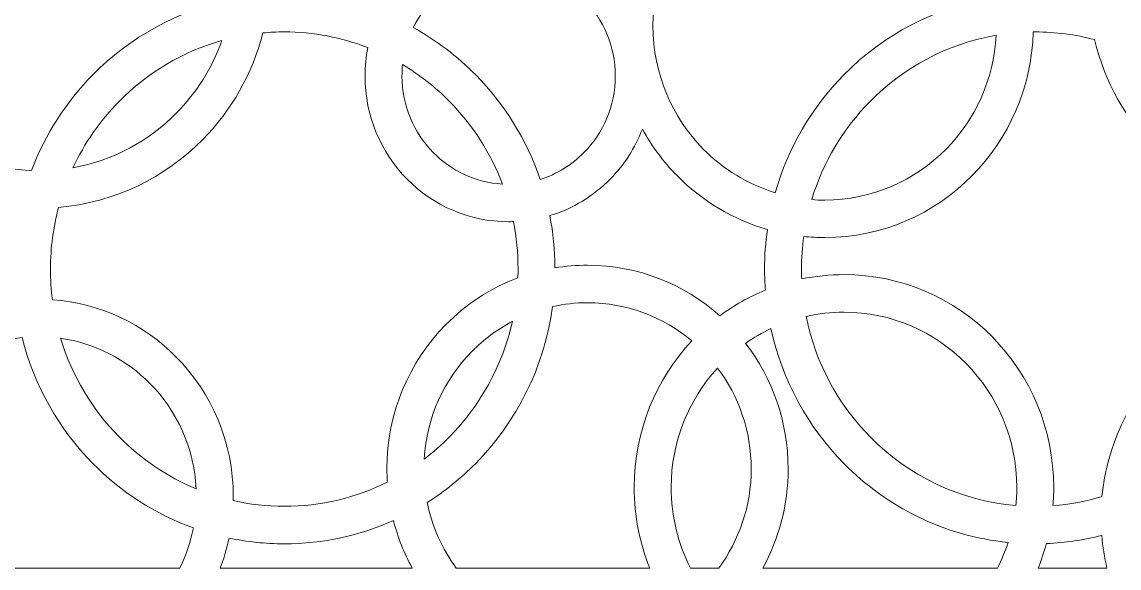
# Model space of a CAD drawing. Header units: millimetres. Extents: x -1200 to 1200, y -590 to 590.
# Drawn here: x -638 to 294, y -590 to -127 of the extents above; entities that cross this region are included whole.
import ezdxf

# ---------------------------------------------------------------- set-up
doc = ezdxf.new("R2010")
doc.units = ezdxf.units.MM
doc.header["$MEASUREMENT"] = 0
doc.layers.add('Layer 1', color=7, linetype='Continuous')

msp = doc.modelspace()

# ---------------------------------------------------------------- linework, layer by layer
at = {"layer": 'Layer 1', "color": 250, "lineweight": 20}
for points, knots in [([(-629.7952, -252.6564), (-618.1512, -221.9011), (-600.2752, -194.2927), (-577.7359, -171.4298), (-546.1615, -139.4018), (-505.41, -116.6552), (-459.8073, -107.5704), (-458.8772, -100.3959), (-458.394, -93.0821), (-458.394, -85.6536), (-458.394, -85.6536), (-458.4556, -85.6536), (-458.4556, -85.6536), (-458.4556, -85.6536), (-458.4556, -85.6524), (-458.4556, -85.6524), (-458.4556, -85.6524), (-458.4556, -85.65), (-458.4556, -85.65), (-458.4556, -85.65), (-458.394, -85.65), (-458.394, -85.65), (-458.394, -81.1657), (-458.5719, -76.7227), (-458.9157, -72.3265), (-467.7018, -73.6189), (-476.6888, -74.2912), (-485.8326, -74.2912), (-485.8326, -74.2912), (-485.8326, -74.3538), (-485.8326, -74.3538), (-485.8326, -74.3538), (-485.8345, -74.3538), (-485.8345, -74.3538), (-485.8345, -74.3538), (-485.8353, -74.3538), (-485.8353, -74.3538), (-485.8353, -74.3538), (-485.8353, -74.2912), (-485.8353, -74.2912), (-537.1321, -74.2904), (-583.5414, -53.2315), (-617.1011, -19.1887), (-642.1212, 6.1916), (-660.0253, 38.8164), (-667.5173, 75.3387), (-686.2507, 70.0235), (-703.6439, 61.4285), (-719.0597, 50.2002), (-718.4595, 49.6071), (-717.8612, 49.0103), (-717.2685, 48.4091), (-681.5535, 12.1795), (-659.4593, -37.9175), (-659.458, -93.2884), (-659.458, -93.2884), (-659.3973, -93.2884), (-659.3973, -93.2884), (-659.3973, -93.2884), (-659.3973, -93.2896), (-659.3973, -93.2896), (-659.3973, -93.2896), (-659.3973, -93.2908), (-659.3973, -93.2908), (-659.3973, -93.2908), (-659.458, -93.2908), (-659.458, -93.2908), (-659.4588, -144.9399), (-678.6853, -191.9985), (-710.2577, -227.4957), (-686.7306, -242.4128), (-659.2476, -251.4701), (-629.7952, -252.6564)], [0, 0, 0, 0, 0.04166667, 0.04166667, 0.04166667, 0.08333333, 0.08333333, 0.08333333, 0.125, 0.125, 0.125, 0.16666667, 0.16666667, 0.16666667, 0.20833333, 0.20833333, 0.20833333, 0.25, 0.25, 0.25, 0.29166667, 0.29166667, 0.29166667, 0.33333333, 0.33333333, 0.33333333, 0.375, 0.375, 0.375, 0.41666667, 0.41666667, 0.41666667, 0.45833333, 0.45833333, 0.45833333, 0.5, 0.5, 0.5, 0.54166667, 0.54166667, 0.54166667, 0.58333333, 0.58333333, 0.58333333, 0.625, 0.625, 0.625, 0.66666667, 0.66666667, 0.66666667, 0.70833333, 0.70833333, 0.70833333, 0.75, 0.75, 0.75, 0.79166667, 0.79166667, 0.79166667, 0.83333333, 0.83333333, 0.83333333, 0.875, 0.875, 0.875, 0.91666667, 0.91666667, 0.91666667, 0.95833333, 0.95833333, 0.95833333, 1, 1, 1, 1]), ([(1.5774, -271.48), (12.4811, -233.1363), (32.8147, -198.8666), (59.8635, -171.4298), (93.653, -137.1537), (137.952, -113.5042), (187.4623, -105.8569), (184.4479, -87.2004), (177.9806, -69.7093), (168.7455, -54.079), (144.2915, -63.0649), (117.9002, -67.967), (90.3727, -67.9674), (90.3727, -67.9674), (90.3727, -68.0296), (90.3727, -68.0296), (90.3727, -68.0296), (90.3712, -68.0296), (90.3712, -68.0296), (90.3712, -68.0296), (90.3692, -68.0296), (90.3692, -68.0296), (90.3692, -68.0296), (90.3692, -67.9674), (90.3692, -67.9674), (36.6886, -67.9662), (-12.6752, -49.3315), (-51.7689, -18.1022), (-54.4085, -20.4231), (-56.9658, -22.8392), (-59.4359, -25.3442), (-85.8451, -52.1337), (-102.1823, -89.0913), (-102.1823, -129.8616), (-102.1823, -129.8616), (-102.1211, -129.8616), (-102.1211, -129.8616), (-102.1211, -129.8616), (-102.1211, -129.862), (-102.1211, -129.862), (-102.1211, -129.862), (-102.1211, -129.8657), (-102.1211, -129.8657), (-102.1211, -129.8657), (-102.1823, -129.8657), (-102.1823, -129.8657), (-102.1823, -170.6348), (-85.8451, -207.5912), (-59.4367, -234.3799), (-42.6231, -251.4354), (-21.7456, -264.3475), (1.5774, -271.48)], [0, 0, 0, 0, 0.05882353, 0.05882353, 0.05882353, 0.11764706, 0.11764706, 0.11764706, 0.17647059, 0.17647059, 0.17647059, 0.23529412, 0.23529412, 0.23529412, 0.29411765, 0.29411765, 0.29411765, 0.35294118, 0.35294118, 0.35294118, 0.41176471, 0.41176471, 0.41176471, 0.47058824, 0.47058824, 0.47058824, 0.52941176, 0.52941176, 0.52941176, 0.58823529, 0.58823529, 0.58823529, 0.64705882, 0.64705882, 0.64705882, 0.70588235, 0.70588235, 0.70588235, 0.76470588, 0.76470588, 0.76470588, 0.82352941, 0.82352941, 0.82352941, 0.88235294, 0.88235294, 0.88235294, 0.94117647, 0.94117647, 0.94117647, 1, 1, 1, 1]), ([(-305.6497, -131.2817), (-286.0909, -142.0461), (-268.2515, -155.6062), (-252.6515, -171.4302), (-228.2995, -196.1323), (-209.3914, -226.3732), (-197.9066, -260.1398), (-183.7266, -255.6624), (-171.0242, -247.7312), (-160.7554, -237.3137), (-144.3427, -220.6659), (-134.1902, -197.7187), (-134.1902, -172.4207), (-134.1902, -172.4207), (-134.2521, -172.4207), (-134.2521, -172.4207), (-134.2521, -172.4207), (-134.2521, -172.4199), (-134.2521, -172.4199), (-134.2521, -172.4199), (-134.2521, -172.417), (-134.2521, -172.417), (-134.2521, -172.417), (-134.1902, -172.417), (-134.1902, -172.417), (-134.191, -147.1194), (-144.3439, -124.1725), (-160.7542, -107.5261), (-177.1656, -90.8783), (-199.7879, -80.5795), (-224.727, -80.5795), (-224.727, -80.5795), (-224.727, -80.642), (-224.727, -80.642), (-224.727, -80.642), (-224.7294, -80.642), (-224.7294, -80.642), (-224.7294, -80.642), (-224.731, -80.642), (-224.731, -80.642), (-224.731, -80.642), (-224.731, -80.5795), (-224.731, -80.5795), (-249.6694, -80.5803), (-272.2921, -90.8783), (-288.7019, -107.5256), (-295.5277, -114.4486), (-301.2693, -122.4618), (-305.6497, -131.2817)], [0, 0, 0, 0, 0.0625, 0.0625, 0.0625, 0.125, 0.125, 0.125, 0.1875, 0.1875, 0.1875, 0.25, 0.25, 0.25, 0.3125, 0.3125, 0.3125, 0.375, 0.375, 0.375, 0.4375, 0.4375, 0.4375, 0.5, 0.5, 0.5, 0.5625, 0.5625, 0.5625, 0.625, 0.625, 0.625, 0.6875, 0.6875, 0.6875, 0.75, 0.75, 0.75, 0.8125, 0.8125, 0.8125, 0.875, 0.875, 0.875, 0.9375, 0.9375, 0.9375, 1, 1, 1, 1]), ([(-613.6676, -336.308), (-613.6676, -336.308), (-613.6064, -336.308), (-613.6064, -336.308), (-613.6064, -336.308), (-613.6064, -336.3088), (-613.6064, -336.3088), (-613.6064, -336.3088), (-613.6064, -336.3108), (-613.6064, -336.3108), (-613.6064, -336.3108), (-613.6676, -336.3108), (-613.6676, -336.3108), (-613.6676, -345.123), (-613.1066, -353.802), (-612.0209, -362.3162), (-571.0053, -365.2157), (-534.1388, -383.2568), (-506.8324, -410.9556), (-476.9567, -441.2603), (-458.4758, -483.1737), (-458.4754, -529.506), (-458.4754, -529.506), (-458.4139, -529.506), (-458.4139, -529.506), (-458.4139, -529.506), (-458.4139, -529.5084), (-458.4139, -529.5084), (-458.4139, -529.5084), (-458.4139, -529.5092), (-458.4139, -529.5092), (-458.4139, -529.5092), (-458.4754, -529.5092), (-458.4754, -529.5092), (-458.4754, -530.6119), (-458.4901, -531.7117), (-458.51, -532.8096), (-444.5642, -535.9675), (-430.0702, -537.637), (-415.1951, -537.637), (-415.1951, -537.637), (-415.1951, -537.574), (-415.1951, -537.574), (-415.1951, -537.574), (-415.1939, -537.574), (-415.1939, -537.574), (-415.1939, -537.574), (-415.1923, -537.574), (-415.1923, -537.574), (-415.1923, -537.574), (-415.1923, -537.637), (-415.1923, -537.637), (-383.8065, -537.637), (-354.1095, -530.2182), (-327.7075, -517.0191), (-327.9401, -513.3173), (-328.0592, -509.5849), (-328.0592, -505.823), (-328.0592, -505.823), (-328.1207, -505.823), (-328.1207, -505.823), (-328.1207, -505.823), (-328.1207, -505.8206), (-328.1207, -505.8206), (-328.1207, -505.8206), (-328.1207, -505.8202), (-328.1207, -505.8202), (-328.1207, -505.8202), (-328.0592, -505.8202), (-328.0592, -505.8202), (-328.0584, -458.0586), (-309.0054, -414.8515), (-278.2064, -383.6097), (-261.01, -366.1653), (-240.1353, -352.4369), (-216.8552, -343.7143), (-216.7678, -341.257), (-216.7206, -338.7891), (-216.7206, -336.31), (-216.7206, -336.31), (-216.7821, -336.31), (-216.7821, -336.31), (-216.7821, -336.31), (-216.7821, -336.3088), (-216.7821, -336.3088), (-216.7821, -336.3088), (-216.7821, -336.3068), (-216.7821, -336.3068), (-216.7821, -336.3068), (-216.7206, -336.3068), (-216.7206, -336.3068), (-216.7206, -322.5008), (-218.0966, -309.0166), (-220.7147, -295.987), (-222.0474, -296.031), (-223.384, -296.0557), (-224.7259, -296.0557), (-224.7259, -296.0557), (-224.7259, -296.1187), (-224.7259, -296.1187), (-224.7259, -296.1187), (-224.7294, -296.1187), (-224.7294, -296.1187), (-224.7294, -296.1187), (-224.7298, -296.1187), (-224.7298, -296.1187), (-224.7298, -296.1187), (-224.7298, -296.0557), (-224.7298, -296.0557), (-258.4388, -296.0557), (-288.9214, -282.2307), (-310.9526, -259.8826), (-332.9822, -237.5345), (-346.612, -206.614), (-346.6124, -172.4211), (-346.6124, -172.4211), (-346.6739, -172.4211), (-346.6739, -172.4211), (-346.6739, -172.4211), (-346.6739, -172.4199), (-346.6739, -172.4199), (-346.6739, -172.4199), (-346.6739, -172.4182), (-346.6739, -172.4182), (-346.6739, -172.4182), (-346.6124, -172.4182), (-346.6124, -172.4182), (-346.6124, -164.1434), (-345.8121, -156.0617), (-344.2896, -148.2451), (-366.3161, -139.6772), (-390.2194, -134.981), (-415.1931, -134.981), (-415.1931, -134.981), (-415.1931, -135.044), (-415.1931, -135.044), (-415.1931, -135.044), (-415.1939, -135.044), (-415.1939, -135.044), (-415.1939, -135.044), (-415.1963, -135.044), (-415.1963, -135.044), (-415.1963, -135.044), (-415.1963, -134.981), (-415.1963, -134.981), (-421.3079, -134.981), (-427.3548, -135.2644), (-433.3259, -135.8139), (-442.2251, -170.6259), (-460.1666, -201.7224), (-484.4543, -226.3586), (-516.3263, -258.6895), (-559.164, -279.9337), (-606.8588, -283.9079), (-611.2983, -300.6199), (-613.6676, -318.1861), (-613.6676, -336.308)], [0, 0, 0, 0, 0.01923077, 0.01923077, 0.01923077, 0.03846154, 0.03846154, 0.03846154, 0.05769231, 0.05769231, 0.05769231, 0.07692308, 0.07692308, 0.07692308, 0.09615385, 0.09615385, 0.09615385, 0.11538462, 0.11538462, 0.11538462, 0.13461538, 0.13461538, 0.13461538, 0.15384615, 0.15384615, 0.15384615, 0.17307692, 0.17307692, 0.17307692, 0.19230769, 0.19230769, 0.19230769, 0.21153846, 0.21153846, 0.21153846, 0.23076923, 0.23076923, 0.23076923, 0.25, 0.25, 0.25, 0.26923077, 0.26923077, 0.26923077, 0.28846154, 0.28846154, 0.28846154, 0.30769231, 0.30769231, 0.30769231, 0.32692308, 0.32692308, 0.32692308, 0.34615385, 0.34615385, 0.34615385, 0.36538462, 0.36538462, 0.36538462, 0.38461538, 0.38461538, 0.38461538, 0.40384615, 0.40384615, 0.40384615, 0.42307692, 0.42307692, 0.42307692, 0.44230769, 0.44230769, 0.44230769, 0.46153846, 0.46153846, 0.46153846, 0.48076923, 0.48076923, 0.48076923, 0.5, 0.5, 0.5, 0.51923077, 0.51923077, 0.51923077, 0.53846154, 0.53846154, 0.53846154, 0.55769231, 0.55769231, 0.55769231, 0.57692308, 0.57692308, 0.57692308, 0.59615385, 0.59615385, 0.59615385, 0.61538462, 0.61538462, 0.61538462, 0.63461538, 0.63461538, 0.63461538, 0.65384615, 0.65384615, 0.65384615, 0.67307692, 0.67307692, 0.67307692, 0.69230769, 0.69230769, 0.69230769, 0.71153846, 0.71153846, 0.71153846, 0.73076923, 0.73076923, 0.73076923, 0.75, 0.75, 0.75, 0.76923077, 0.76923077, 0.76923077, 0.78846154, 0.78846154, 0.78846154, 0.80769231, 0.80769231, 0.80769231, 0.82692308, 0.82692308, 0.82692308, 0.84615385, 0.84615385, 0.84615385, 0.86538462, 0.86538462, 0.86538462, 0.88461538, 0.88461538, 0.88461538, 0.90384615, 0.90384615, 0.90384615, 0.92307692, 0.92307692, 0.92307692, 0.94230769, 0.94230769, 0.94230769, 0.96153846, 0.96153846, 0.96153846, 0.98076923, 0.98076923, 0.98076923, 1, 1, 1, 1]), ([(23.931, -336.308), (23.931, -336.308), (23.9929, -336.308), (23.9929, -336.308), (23.9929, -336.308), (23.9929, -336.3088), (23.9929, -336.3088), (23.9929, -336.3088), (23.9929, -336.3108), (23.9929, -336.3108), (23.9929, -336.3108), (23.931, -336.3108), (23.931, -336.3108), (23.931, -339.1118), (23.9893, -341.8973), (24.1021, -344.6708), (35.6941, -342.2688), (47.6994, -341.0074), (59.9961, -341.0074), (59.9961, -341.0074), (59.9961, -340.9452), (59.9961, -340.9452), (59.9961, -340.9452), (59.998, -340.9452), (59.998, -340.9452), (59.998, -340.9452), (59.9997, -340.9452), (59.9997, -340.9452), (59.9997, -340.9452), (59.9997, -341.0074), (59.9997, -341.0074), (109.2237, -341.0074), (153.7557, -361.2147), (185.9565, -393.8791), (218.1569, -426.5434), (238.0773, -471.7148), (238.0773, -521.6454), (238.0773, -521.6454), (238.1393, -521.6454), (238.1393, -521.6454), (238.1393, -521.6454), (238.1393, -521.6479), (238.1393, -521.6479), (238.1393, -521.6479), (238.1393, -521.6483), (238.1393, -521.6483), (238.1393, -521.6483), (238.0773, -521.6483), (238.0773, -521.6483), (238.0773, -526.8415), (237.859, -531.9831), (237.4362, -537.0653), (251.767, -535.9723), (265.6778, -533.3325), (279.0043, -529.3077), (283.0786, -486.1075), (302.0307, -447.3447), (330.5956, -418.3679), (354.1956, -394.4298), (384.3817, -377.1466), (418.1796, -369.5307), (419.9533, -358.7219), (420.878, -347.6239), (420.878, -336.31), (420.878, -336.31), (420.8168, -336.31), (420.8168, -336.31), (420.8168, -336.31), (420.8168, -336.3088), (420.8168, -336.3088), (420.8168, -336.3088), (420.8168, -336.3068), (420.8168, -336.3068), (420.8168, -336.3068), (420.878, -336.3068), (420.878, -336.3068), (420.878, -319.4124), (418.816, -303.0009), (414.9394, -287.3137), (380.2324, -278.2572), (349.2341, -259.8846), (324.6904, -234.988), (299.6976, -209.6358), (281.3763, -177.4928), (272.6275, -141.5038), (256.5833, -137.2485), (239.7526, -134.981), (222.4066, -134.981), (222.4066, -134.981), (222.4066, -135.044), (222.4066, -135.044), (222.4066, -135.044), (222.4046, -135.044), (222.4046, -135.044), (222.4046, -135.044), (222.4027, -135.044), (222.4027, -135.044), (222.4027, -135.044), (222.4027, -134.981), (222.4027, -134.981), (221.8187, -134.981), (221.2371, -134.987), (220.6552, -134.9919), (219.3423, -182.6178), (199.8082, -225.5826), (168.8849, -256.95), (136.8559, -289.4399), (92.5625, -309.5379), (43.6021, -309.5386), (43.6021, -309.5386), (43.6021, -309.6012), (43.6021, -309.6012), (43.6021, -309.6012), (43.6001, -309.6012), (43.6001, -309.6012), (43.6001, -309.6012), (43.5989, -309.6012), (43.5989, -309.6012), (43.5989, -309.6012), (43.5989, -309.5386), (43.5989, -309.5386), (37.5901, -309.5386), (31.6516, -309.2334), (25.798, -308.6427), (24.5685, -317.6875), (23.931, -326.9232), (23.931, -336.308)], [0, 0, 0, 0, 0.02380952, 0.02380952, 0.02380952, 0.04761905, 0.04761905, 0.04761905, 0.07142857, 0.07142857, 0.07142857, 0.0952381, 0.0952381, 0.0952381, 0.11904762, 0.11904762, 0.11904762, 0.14285714, 0.14285714, 0.14285714, 0.16666667, 0.16666667, 0.16666667, 0.19047619, 0.19047619, 0.19047619, 0.21428571, 0.21428571, 0.21428571, 0.23809524, 0.23809524, 0.23809524, 0.26190476, 0.26190476, 0.26190476, 0.28571429, 0.28571429, 0.28571429, 0.30952381, 0.30952381, 0.30952381, 0.33333333, 0.33333333, 0.33333333, 0.35714286, 0.35714286, 0.35714286, 0.38095238, 0.38095238, 0.38095238, 0.4047619, 0.4047619, 0.4047619, 0.42857143, 0.42857143, 0.42857143, 0.45238095, 0.45238095, 0.45238095, 0.47619048, 0.47619048, 0.47619048, 0.5, 0.5, 0.5, 0.52380952, 0.52380952, 0.52380952, 0.54761905, 0.54761905, 0.54761905, 0.57142857, 0.57142857, 0.57142857, 0.5952381, 0.5952381, 0.5952381, 0.61904762, 0.61904762, 0.61904762, 0.64285714, 0.64285714, 0.64285714, 0.66666667, 0.66666667, 0.66666667, 0.69047619, 0.69047619, 0.69047619, 0.71428571, 0.71428571, 0.71428571, 0.73809524, 0.73809524, 0.73809524, 0.76190476, 0.76190476, 0.76190476, 0.78571429, 0.78571429, 0.78571429, 0.80952381, 0.80952381, 0.80952381, 0.83333333, 0.83333333, 0.83333333, 0.85714286, 0.85714286, 0.85714286, 0.88095238, 0.88095238, 0.88095238, 0.9047619, 0.9047619, 0.9047619, 0.92857143, 0.92857143, 0.92857143, 0.95238095, 0.95238095, 0.95238095, 0.97619048, 0.97619048, 0.97619048, 1, 1, 1, 1]), ([(189.1733, -137.8009), (147.7282, -144.9076), (110.6238, -165.0782), (82.113, -193.9988), (59.4502, -216.9876), (42.2384, -245.4867), (32.6119, -277.3245), (36.2396, -277.6003), (39.903, -277.742), (43.5989, -277.742), (43.5989, -277.742), (43.5989, -277.6799), (43.5989, -277.6799), (43.5989, -277.6799), (43.6001, -277.6799), (43.6001, -277.6799), (43.6001, -277.6799), (43.6021, -277.6799), (43.6021, -277.6799), (43.6021, -277.6799), (43.6021, -277.742), (43.6021, -277.742), (83.7934, -277.742), (120.2261, -261.169), (146.6357, -234.3803), (171.3196, -209.3411), (187.2034, -175.4178), (189.1733, -137.8009)], [0, 0, 0, 0, 0.11111111, 0.11111111, 0.11111111, 0.22222222, 0.22222222, 0.22222222, 0.33333333, 0.33333333, 0.33333333, 0.44444444, 0.44444444, 0.44444444, 0.55555556, 0.55555556, 0.55555556, 0.66666667, 0.66666667, 0.66666667, 0.77777778, 0.77777778, 0.77777778, 0.88888889, 0.88888889, 0.88888889, 1, 1, 1, 1]), ([(-468.1118, -142.2395), (-501.6084, -151.6396), (-531.5711, -169.74), (-555.4863, -193.9988), (-571.5163, -210.2597), (-584.8177, -229.2779), (-594.6384, -250.2843), (-560.6178, -244.2415), (-530.1598, -227.5821), (-506.7034, -203.7889), (-489.7151, -186.5573), (-476.4172, -165.5986), (-468.1118, -142.2395)], [0, 0, 0, 0, 0.25, 0.25, 0.25, 0.5, 0.5, 0.5, 0.75, 0.75, 0.75, 1, 1, 1, 1]), ([(-229.903, -264.1084), (-239.9733, -237.5874), (-255.4221, -213.7587), (-274.9015, -193.9996), (-286.7944, -181.935), (-300.184, -171.3939), (-314.7601, -162.6887), (-315.094, -165.8869), (-315.2663, -169.132), (-315.2663, -172.4182), (-315.2663, -172.4182), (-315.2043, -172.4182), (-315.2043, -172.4182), (-315.2043, -172.4182), (-315.2043, -172.4199), (-315.2043, -172.4199), (-315.2043, -172.4199), (-315.2043, -172.4211), (-315.2043, -172.4211), (-315.2043, -172.4211), (-315.2663, -172.4211), (-315.2663, -172.4211), (-315.2655, -197.7187), (-305.1137, -220.6659), (-288.7031, -237.3129), (-273.4342, -252.8013), (-252.7889, -262.793), (-229.903, -264.1084)], [0, 0, 0, 0, 0.11111111, 0.11111111, 0.11111111, 0.22222222, 0.22222222, 0.22222222, 0.33333333, 0.33333333, 0.33333333, 0.44444444, 0.44444444, 0.44444444, 0.55555556, 0.55555556, 0.55555556, 0.66666667, 0.66666667, 0.66666667, 0.77777778, 0.77777778, 0.77777778, 0.88888889, 0.88888889, 0.88888889, 1, 1, 1, 1]), ([(-189.7294, -290.8992), (-186.9371, -305.268), (-185.444, -320.1133), (-185.3812, -335.3034), (-176.382, -333.8164), (-167.1468, -333.0415), (-157.7307, -333.0415), (-157.7307, -333.0415), (-157.7307, -332.9789), (-157.7307, -332.9789), (-157.7307, -332.9789), (-157.7291, -332.9789), (-157.7291, -332.9789), (-157.7291, -332.9789), (-157.7275, -332.9789), (-157.7275, -332.9789), (-157.7275, -332.9789), (-157.7275, -333.0415), (-157.7275, -333.0415), (-114.6362, -333.0415), (-75.3071, -349.2314), (-45.3373, -375.926), (-33.5091, -367.1202), (-20.5633, -359.7608), (-6.7557, -354.1036), (-7.192, -348.2312), (-7.4147, -342.2979), (-7.4147, -336.3108), (-7.4147, -336.3108), (-7.4758, -336.3108), (-7.4758, -336.3108), (-7.4758, -336.3108), (-7.4758, -336.3088), (-7.4758, -336.3088), (-7.4758, -336.3088), (-7.4758, -336.308), (-7.4758, -336.308), (-7.4758, -336.308), (-7.4147, -336.308), (-7.4147, -336.308), (-7.4147, -324.8919), (-6.6037, -313.6688), (-5.0431, -302.6924), (-34.4333, -294.2133), (-60.6931, -278.2439), (-81.6854, -256.95), (-93.2044, -245.265), (-103.143, -231.9714), (-111.149, -217.4273), (-117.325, -233.4944), (-126.7105, -247.9182), (-138.5054, -259.883), (-152.583, -274.1634), (-170.1131, -284.9622), (-189.7294, -290.8992)], [0, 0, 0, 0, 0.05555556, 0.05555556, 0.05555556, 0.11111111, 0.11111111, 0.11111111, 0.16666667, 0.16666667, 0.16666667, 0.22222222, 0.22222222, 0.22222222, 0.27777778, 0.27777778, 0.27777778, 0.33333333, 0.33333333, 0.33333333, 0.38888889, 0.38888889, 0.38888889, 0.44444444, 0.44444444, 0.44444444, 0.5, 0.5, 0.5, 0.55555556, 0.55555556, 0.55555556, 0.61111111, 0.61111111, 0.61111111, 0.66666667, 0.66666667, 0.66666667, 0.72222222, 0.72222222, 0.72222222, 0.77777778, 0.77777778, 0.77777778, 0.83333333, 0.83333333, 0.83333333, 0.88888889, 0.88888889, 0.88888889, 0.94444444, 0.94444444, 0.94444444, 1, 1, 1, 1]), ([(-104.9044, -590.0266), (-104.9044, -590.0266), (-269.132, -590.0266), (-269.132, -590.0266), (-281.0841, -573.8), (-289.6725, -554.8936), (-293.8492, -534.3701), (-278.8753, -524.9188), (-265.0558, -513.77), (-252.6531, -501.1882), (-218.0442, -466.0819), (-194.429, -419.7908), (-187.4928, -368.0913), (-177.9024, -365.9606), (-167.944, -364.8386), (-157.7307, -364.8386), (-157.7307, -364.8386), (-157.7307, -364.9007), (-157.7307, -364.9007), (-157.7307, -364.9007), (-157.7291, -364.9007), (-157.7291, -364.9007), (-157.7291, -364.9007), (-157.7275, -364.9007), (-157.7275, -364.9007), (-157.7275, -364.9007), (-157.7275, -364.8386), (-157.7275, -364.8386), (-124.1095, -364.8386), (-93.2509, -377.0016), (-69.1824, -397.236), (-99.4832, -429.6044), (-118.0797, -473.4034), (-118.0804, -521.6474), (-118.0804, -521.6474), (-118.1419, -521.6474), (-118.1419, -521.6474), (-118.1419, -521.6474), (-118.1419, -521.6479), (-118.1419, -521.6479), (-118.1419, -521.6479), (-118.1419, -521.6499), (-118.1419, -521.6499), (-118.1419, -521.6499), (-118.0804, -521.6499), (-118.0804, -521.6499), (-118.0797, -545.8557), (-113.3972, -568.9415), (-104.9044, -590.0266)], [0, 0, 0, 0, 0.0625, 0.0625, 0.0625, 0.125, 0.125, 0.125, 0.1875, 0.1875, 0.1875, 0.25, 0.25, 0.25, 0.3125, 0.3125, 0.3125, 0.375, 0.375, 0.375, 0.4375, 0.4375, 0.4375, 0.5, 0.5, 0.5, 0.5625, 0.5625, 0.5625, 0.625, 0.625, 0.625, 0.6875, 0.6875, 0.6875, 0.75, 0.75, 0.75, 0.8125, 0.8125, 0.8125, 0.875, 0.875, 0.875, 0.9375, 0.9375, 0.9375, 1, 1, 1, 1]), ([(-296.4761, -497.5817), (-288.8432, -491.7873), (-281.6327, -485.4461), (-274.9018, -478.6192), (-248.8063, -452.1483), (-229.9403, -418.374), (-221.5583, -380.6065), (-234.2972, -387.3158), (-245.8912, -395.969), (-255.9576, -406.179), (-279.3445, -429.9023), (-294.4447, -461.9897), (-296.4761, -497.5817)], [0, 0, 0, 0, 0.25, 0.25, 0.25, 0.5, 0.5, 0.5, 0.75, 0.75, 0.75, 1, 1, 1, 1]), ([(27.8802, -376.3968), (35.762, -415.8638), (55.052, -451.1684), (82.1126, -478.6184), (114.4218, -511.3926), (157.77, -532.9275), (205.9619, -536.9494), (206.4712, -531.9177), (206.7312, -526.8141), (206.7312, -521.6483), (206.7312, -521.6483), (206.6709, -521.6483), (206.6709, -521.6483), (206.6709, -521.6483), (206.6709, -521.6479), (206.6709, -521.6479), (206.6709, -521.6479), (206.6709, -521.6454), (206.6709, -521.6454), (206.6709, -521.6454), (206.7312, -521.6454), (206.7312, -521.6454), (206.7312, -480.609), (190.288, -443.4112), (163.7078, -416.4488), (137.1255, -389.4845), (100.455, -372.8045), (59.9997, -372.8045), (59.9997, -372.8045), (59.9997, -372.8675), (59.9997, -372.8675), (59.9997, -372.8675), (59.998, -372.8675), (59.998, -372.8675), (59.998, -372.8675), (59.9961, -372.8675), (59.9961, -372.8675), (59.9961, -372.8675), (59.9961, -372.8045), (59.9961, -372.8045), (48.967, -372.8045), (38.2189, -374.0469), (27.8802, -376.3968)], [0, 0, 0, 0, 0.07142857, 0.07142857, 0.07142857, 0.14285714, 0.14285714, 0.14285714, 0.21428571, 0.21428571, 0.21428571, 0.28571429, 0.28571429, 0.28571429, 0.35714286, 0.35714286, 0.35714286, 0.42857143, 0.42857143, 0.42857143, 0.5, 0.5, 0.5, 0.57142857, 0.57142857, 0.57142857, 0.64285714, 0.64285714, 0.64285714, 0.71428571, 0.71428571, 0.71428571, 0.78571429, 0.78571429, 0.78571429, 0.85714286, 0.85714286, 0.85714286, 0.92857143, 0.92857143, 0.92857143, 1, 1, 1, 1]), ([(190.3103, -590.0266), (190.3103, -590.0266), (-8.9189, -590.0266), (-8.9189, -590.0266), (4.7875, -565.123), (12.601, -536.4059), (12.601, -505.8222), (12.601, -505.8222), (12.6625, -505.8222), (12.6625, -505.8222), (12.6625, -505.8222), (12.6625, -505.8206), (12.6625, -505.8206), (12.6625, -505.8206), (12.6625, -505.8186), (12.6625, -505.8186), (12.6625, -505.8186), (12.601, -505.8186), (12.601, -505.8186), (12.5998, -465.6244), (-0.8954, -428.6559), (-23.5288, -399.3299), (-16.7515, -394.553), (-9.5612, -390.3409), (-2.0244, -386.7611), (7.5648, -430.9178), (29.4765, -470.3642), (59.8623, -501.1878), (96.3367, -538.187), (145.0569, -562.8002), (199.3584, -568.2748), (196.9034, -575.8079), (193.8685, -583.0761), (190.3103, -590.0266)], [0, 0, 0, 0, 0.09090909, 0.09090909, 0.09090909, 0.18181818, 0.18181818, 0.18181818, 0.27272727, 0.27272727, 0.27272727, 0.36363636, 0.36363636, 0.36363636, 0.45454545, 0.45454545, 0.45454545, 0.54545455, 0.54545455, 0.54545455, 0.63636364, 0.63636364, 0.63636364, 0.72727273, 0.72727273, 0.72727273, 0.81818182, 0.81818182, 0.81818182, 0.90909091, 0.90909091, 0.90909091, 1, 1, 1, 1]), ([(-503.8677, -590.0266), (-503.8677, -590.0266), (-690.0598, -590.0266), (-690.0598, -590.0266), (-686.7426, -576.1943), (-684.9835, -561.7399), (-684.9835, -546.8647), (-684.9835, -546.8647), (-684.9224, -546.8647), (-684.9224, -546.8647), (-684.9224, -546.8647), (-684.9224, -546.8631), (-684.9224, -546.8631), (-684.9224, -546.8631), (-684.9224, -546.8607), (-684.9224, -546.8607), (-684.9224, -546.8607), (-684.9835, -546.8607), (-684.9835, -546.8607), (-684.9843, -505.4859), (-698.5879, -467.3618), (-721.492, -436.8455), (-720.4559, -435.721), (-719.4011, -434.6123), (-718.3277, -433.5237), (-697.2052, -412.097), (-669.1009, -397.7883), (-637.8195, -394.4496), (-627.4474, -435.4969), (-606.3483, -472.1646), (-577.7359, -501.1878), (-553.8956, -525.3714), (-524.8207, -544.2632), (-492.3765, -555.9773), (-494.7203, -567.9656), (-498.6255, -579.3906), (-503.8677, -590.0266)], [0, 0, 0, 0, 0.08333333, 0.08333333, 0.08333333, 0.16666667, 0.16666667, 0.16666667, 0.25, 0.25, 0.25, 0.33333333, 0.33333333, 0.33333333, 0.41666667, 0.41666667, 0.41666667, 0.5, 0.5, 0.5, 0.58333333, 0.58333333, 0.58333333, 0.66666667, 0.66666667, 0.66666667, 0.75, 0.75, 0.75, 0.83333333, 0.83333333, 0.83333333, 0.91666667, 0.91666667, 0.91666667, 1, 1, 1, 1]), ([(-605.0716, -395.0092), (-595.4625, -426.9609), (-578.2166, -455.5609), (-555.4863, -478.6184), (-536.9085, -497.4634), (-514.6824, -512.5934), (-489.9831, -522.8143), (-491.6552, -488.0351), (-506.2802, -456.6551), (-529.0819, -433.5254), (-549.183, -413.1347), (-575.6045, -399.1878), (-605.0716, -395.0092)], [0, 0, 0, 0, 0.25, 0.25, 0.25, 0.5, 0.5, 0.5, 0.75, 0.75, 0.75, 1, 1, 1, 1]), ([(-46.3258, -590.0266), (-46.3258, -590.0266), (-70.3162, -590.0266), (-70.3162, -590.0266), (-80.8069, -569.5403), (-86.734, -546.2869), (-86.7347, -521.6499), (-86.7347, -521.6499), (-86.6732, -521.6499), (-86.6732, -521.6499), (-86.6732, -521.6499), (-86.6732, -521.6479), (-86.6732, -521.6479), (-86.6732, -521.6479), (-86.6732, -521.6474), (-86.6732, -521.6474), (-86.6732, -521.6474), (-86.7347, -521.6474), (-86.7347, -521.6474), (-86.7347, -482.5107), (-71.7782, -446.8646), (-47.3366, -420.2596), (-29.4034, -444.0075), (-18.7451, -473.6707), (-18.7451, -505.8186), (-18.7451, -505.8186), (-18.8063, -505.8186), (-18.8063, -505.8186), (-18.8063, -505.8186), (-18.8063, -505.8206), (-18.8063, -505.8206), (-18.8063, -505.8206), (-18.8063, -505.8222), (-18.8063, -505.8222), (-18.8063, -505.8222), (-18.7451, -505.8222), (-18.7451, -505.8222), (-18.7451, -537.3616), (-29.0029, -566.5092), (-46.3258, -590.0266)], [0, 0, 0, 0, 0.07692308, 0.07692308, 0.07692308, 0.15384615, 0.15384615, 0.15384615, 0.23076923, 0.23076923, 0.23076923, 0.30769231, 0.30769231, 0.30769231, 0.38461538, 0.38461538, 0.38461538, 0.46153846, 0.46153846, 0.46153846, 0.53846154, 0.53846154, 0.53846154, 0.61538462, 0.61538462, 0.61538462, 0.69230769, 0.69230769, 0.69230769, 0.76923077, 0.76923077, 0.76923077, 0.84615385, 0.84615385, 0.84615385, 0.92307692, 0.92307692, 0.92307692, 1, 1, 1, 1]), ([(-306.5358, -590.0266), (-306.5358, -590.0266), (-469.5537, -590.0266), (-469.5537, -590.0266), (-466.4338, -581.837), (-463.9272, -573.3365), (-462.0928, -564.5804), (-446.9536, -567.7588), (-431.2683, -569.4333), (-415.1951, -569.4333), (-415.1951, -569.4333), (-415.1951, -569.4958), (-415.1951, -569.4958), (-415.1951, -569.4958), (-415.1939, -569.4958), (-415.1939, -569.4958), (-415.1939, -569.4958), (-415.1923, -569.4958), (-415.1923, -569.4958), (-415.1923, -569.4958), (-415.1923, -569.4333), (-415.1923, -569.4333), (-382.2114, -569.4333), (-350.8617, -562.396), (-322.5204, -549.7286), (-318.8527, -563.9634), (-313.4417, -577.4787), (-306.5358, -590.0266)], [0, 0, 0, 0, 0.11111111, 0.11111111, 0.11111111, 0.22222222, 0.22222222, 0.22222222, 0.33333333, 0.33333333, 0.33333333, 0.44444444, 0.44444444, 0.44444444, 0.55555556, 0.55555556, 0.55555556, 0.66666667, 0.66666667, 0.66666667, 0.77777778, 0.77777778, 0.77777778, 0.88888889, 0.88888889, 0.88888889, 1, 1, 1, 1]), ([(283.2552, -590.0266), (283.2552, -590.0266), (224.9005, -590.0266), (224.9005, -590.0266), (227.6135, -583.2909), (229.9379, -576.3526), (231.845, -569.237), (247.9909, -568.5769), (263.7044, -566.229), (278.8213, -562.3633), (279.6073, -571.8098), (281.1036, -581.0496), (283.2552, -590.0266)], [0, 0, 0, 0, 0.25, 0.25, 0.25, 0.5, 0.5, 0.5, 0.75, 0.75, 0.75, 1, 1, 1, 1])]:
    msp.add_open_spline(points, degree=3, knots=knots, dxfattribs=at)

doc.saveas('drawing.dxf')
